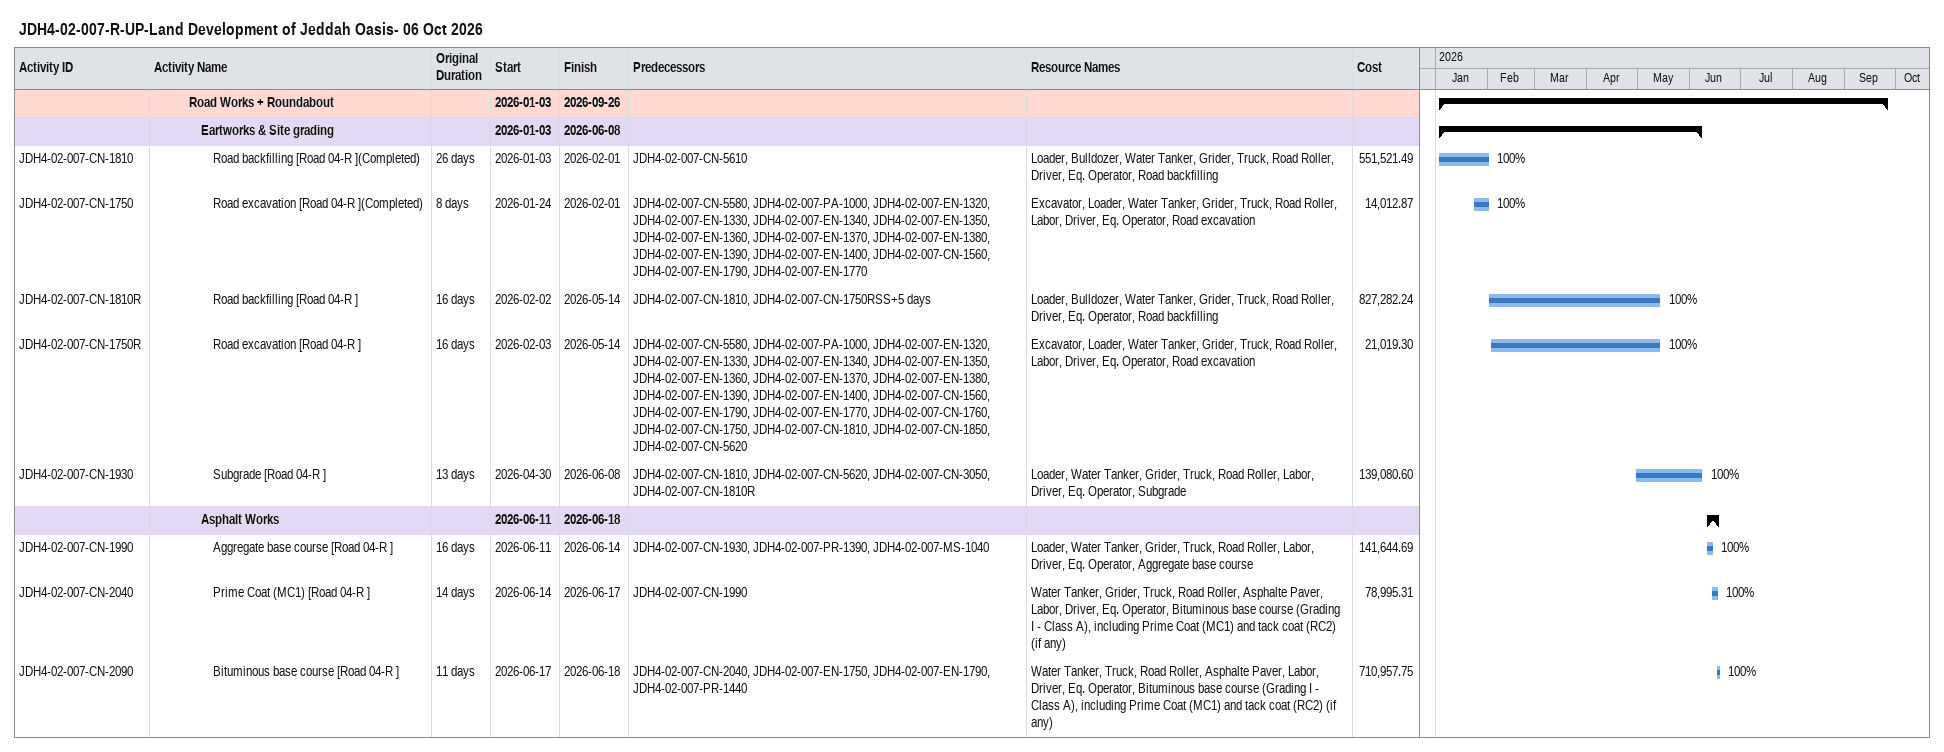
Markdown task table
JDH4-02-007-R-UP-Land Development of Jeddah Oasis- 06 Oct 2026

| ID | Level | Task | Original duration | Start | Finish | Predecessors | Resources | % complete | Cost |
|---|---|---|---|---|---|---|---|---|---|
|  | 4 | **Road Works + Roundabout** |  | 2026-01-03 | 2026-09-26 |  |  |  |  |
|  | 5 | **Eartworks & Site grading** |  | 2026-01-03 | 2026-06-08 |  |  |  |  |
| JDH4-02-007-CN-1810 | 6 | Road backfilling [Road 04-R ](Completed) | 26d | 2026-01-03 | 2026-02-01 | JDH4-02-007-CN-5610 | Loader, Bulldozer, Water Tanker, Grider, Truck, Road Roller, Driver, Eq. Operator, Road backfilling | 100 | 551521.49 |
| JDH4-02-007-CN-1750 | 6 | Road excavation [Road 04-R ](Completed) | 8d | 2026-01-24 | 2026-02-01 | JDH4-02-007-CN-5580, JDH4-02-007-PA-1000, JDH4-02-007-EN-1320, JDH4-02-007-EN-1330, JDH4-02-007-EN-1340, JDH4-02-007-EN-1350, JDH4-02-007-EN-1360, JDH4-02-007-EN-1370, JDH4-02-007-EN-1380, JDH4-02-007-EN-1390, JDH4-02-007-EN-1400, JDH4-02-007-CN-1560, JDH4-02-007-EN-1790, JDH4-02-007-EN-1770 | Excavator, Loader, Water Tanker, Grider, Truck, Road Roller, Labor, Driver, Eq. Operator, Road excavation | 100 | 14012.87 |
| JDH4-02-007-CN-1810R | 6 | Road backfilling [Road 04-R ] | 16d | 2026-02-02 | 2026-05-14 | JDH4-02-007-CN-1810, JDH4-02-007-CN-1750RSS+5d | Loader, Bulldozer, Water Tanker, Grider, Truck, Road Roller, Driver, Eq. Operator, Road backfilling | 100 | 827282.24 |
| JDH4-02-007-CN-1750R | 6 | Road excavation [Road 04-R ] | 16d | 2026-02-03 | 2026-05-14 | JDH4-02-007-CN-5580, JDH4-02-007-PA-1000, JDH4-02-007-EN-1320, JDH4-02-007-EN-1330, JDH4-02-007-EN-1340, JDH4-02-007-EN-1350, JDH4-02-007-EN-1360, JDH4-02-007-EN-1370, JDH4-02-007-EN-1380, JDH4-02-007-EN-1390, JDH4-02-007-EN-1400, JDH4-02-007-CN-1560, JDH4-02-007-EN-1790, JDH4-02-007-EN-1770, JDH4-02-007-CN-1760, JDH4-02-007-CN-1750, JDH4-02-007-CN-1810, JDH4-02-007-CN-1850, JDH4-02-007-CN-5620 | Excavator, Loader, Water Tanker, Grider, Truck, Road Roller, Labor, Driver, Eq. Operator, Road excavation | 100 | 21019.30 |
| JDH4-02-007-CN-1930 | 6 | Subgrade [Road 04-R ] | 13d | 2026-04-30 | 2026-06-08 | JDH4-02-007-CN-1810, JDH4-02-007-CN-5620, JDH4-02-007-CN-3050, JDH4-02-007-CN-1810R | Loader, Water Tanker, Grider, Truck, Road Roller, Labor, Driver, Eq. Operator, Subgrade | 100 | 139080.60 |
|  | 5 | **Asphalt Works** |  | 2026-06-11 | 2026-06-18 |  |  |  |  |
| JDH4-02-007-CN-1990 | 6 | Aggregate base course [Road 04-R ] | 16d | 2026-06-11 | 2026-06-14 | JDH4-02-007-CN-1930, JDH4-02-007-PR-1390, JDH4-02-007-MS-1040 | Loader, Water Tanker, Grider, Truck, Road Roller, Labor, Driver, Eq. Operator, Aggregate base course | 100 | 141644.69 |
| JDH4-02-007-CN-2040 | 6 | Prime Coat (MC1) [Road 04-R ] | 14d | 2026-06-14 | 2026-06-17 | JDH4-02-007-CN-1990 | Water Tanker, Grider, Truck, Road Roller, Asphalte Paver, Labor, Driver, Eq. Operator, Bituminous base course (Grading I - Class A), including Prime Coat (MC1) and tack coat (RC2) (if any) | 100 | 78995.31 |
| JDH4-02-007-CN-2090 | 6 | Bituminous base course [Road 04-R ] | 11d | 2026-06-17 | 2026-06-18 | JDH4-02-007-CN-2040, JDH4-02-007-EN-1750, JDH4-02-007-EN-1790, JDH4-02-007-PR-1440 | Water Tanker, Truck, Road Roller, Asphalte Paver, Labor, Driver, Eq. Operator, Bituminous base course (Grading I - Class A), including Prime Coat (MC1) and tack coat (RC2) (if any) | 100 | 710957.75 |
